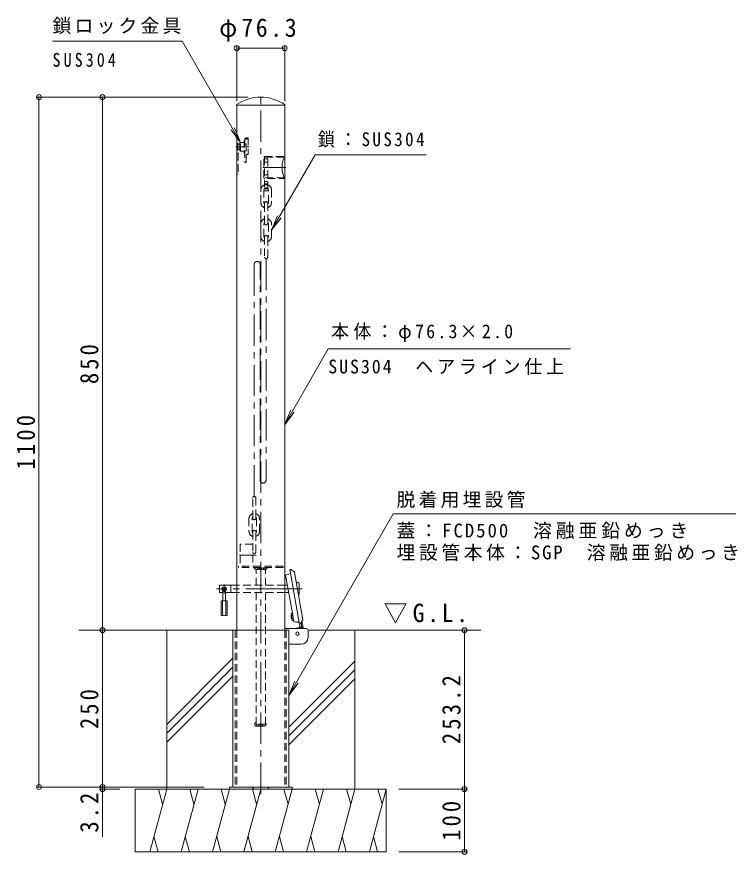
# Model space of a CAD drawing. Units: millimetres at full size, sheet at 1:10. Extents: x -1654 to 1782, y -1368 to 902.
# Drawn here: x -1654 to -505, y -434 to 902 of the extents above; entities that cross this region are included whole.
import ezdxf

# ---------------------------------------------------------------- set-up
doc = ezdxf.new("R2010")
doc.units = ezdxf.units.MM
doc.header["$LTSCALE"] = 10
doc.header["$PDMODE"] = 32
doc.header["$PDSIZE"] = 8
for name, pattern in [('CHAIN1', [8, 5, -1, 1, -1]), ('CHAIN2', [12, 9, -1, 1, -1]), ('DASHED1', [1.8, 1.2, -0.6])]:
    doc.linetypes.add(name, pattern=pattern)
for name, color, linetype, lineweight in [('C-0', 7, 'DASHED1', 9), ('C-1', 4, 'Continuous', 9), ('C-2', 4, 'Continuous', 9), ('C-4', 7, 'Continuous', 9), ('C-5', 7, 'Continuous', 9), ('C-6', 2, 'Continuous', 9), ('C-9', 7, 'Continuous', 9), ('C-A', 7, 'DASHED1', 9), ('C-B', 2, 'Continuous', 9), ('C-E', 6, 'Continuous', 9)]:
    doc.layers.add(name, color=color, linetype=linetype, lineweight=lineweight)
doc.styles.add('ＭＳ ゴシック', font='')
doc.styles.get('ＭＳ ゴシック').set_extended_font_data('MS Gothic')

msp = doc.modelspace()

# ---------------------------------------------------------------- linework, layer by layer
at = {"layer": 'C-0', "color": 3, "linetype": 'CHAIN1'}
msp.add_line((-1264.89, -337.67), (-1264.89, 779.38), dxfattribs=at)
at = {"layer": 'C-0', "color": 3, "linetype": 'Continuous'}
for p, q in [((-1303.04, 760.86), (-1303.47, 761.48)), ((-1226.74, 760.86), (-1226.32, 761.48)), ((-1303.04, -76.52), (-1303.04, 760.86)), ((-1303.04, 760.86), (-1226.74, 760.86)), ((-1226.74, 760.86), (-1226.74, -76.52))]:
    msp.add_line(p, q, dxfattribs=at)
at = {"layer": 'C-0'}
for p, q in [((-1288.04, 708.83), (-1285.04, 708.83)), ((-1301.04, 699.33), (-1303.04, 699.33)), ((-1301.54, 698.33), (-1301.54, 690.33)), ((-1301.54, 698.33), (-1298.04, 698.33)), ((-1301.04, 698.33), (-1301.04, 699.33)), ((-1298.04, 700.33), (-1297.04, 701.33)), ((-1298.04, 688.33), (-1298.04, 700.33)), ((-1297.04, 701.33), (-1291.54, 701.33)), ((-1297.04, 687.33), (-1297.04, 701.33)), ((-1290.04, 706.83), (-1290.04, 669.33)), ((-1304.58, 694.33), (-1283.38, 694.33)), ((-1303.04, 689.33), (-1301.04, 689.33)), ((-1301.04, 684.33), (-1303.04, 684.33)), ((-1301.54, 690.33), (-1298.04, 690.33)), ((-1301.04, 689.33), (-1301.04, 690.33)), ((-1301.04, 684.33), (-1301.04, 651.33)), ((-1298.04, 688.33), (-1297.04, 687.33)), ((-1297.04, 687.33), (-1291.54, 687.33)), ((-1290.04, 669.33), (-1288.04, 669.33)), ((-1258.74, 677.83), (-1258.74, 623.83)), ((-1253.74, 674.83), (-1258.74, 674.83)), ((-1253.74, 669.83), (-1258.74, 669.83)), ((-1253.74, 674.83), (-1253.74, 623.83)), ((-1303.04, 651.33), (-1301.04, 651.33)), ((-1258.74, 649.83), (-1253.74, 649.83)), ((-1258.74, 638.83), (-1253.74, 638.83)), ((-1258.74, 635.33), (-1253.74, 635.33)), ((-1264.74, 605.33), (-1264.74, 625.33)), ((-1259.74, 625.33), (-1259.74, 605.33)), ((-1253.74, 627.33), (-1258.74, 627.33)), ((-1253.74, 623.83), (-1258.74, 623.83)), ((-1252.74, 605.33), (-1252.74, 625.33)), ((-1247.74, 625.33), (-1247.74, 605.33)), ((-1258.74, 572.33), (-1258.74, 604.33)), ((-1253.74, 604.33), (-1253.74, 572.33)), ((-1264.74, 571.33), (-1264.74, 551.33)), ((-1259.74, 551.33), (-1259.74, 571.33)), ((-1252.74, 571.33), (-1252.74, 551.33)), ((-1247.74, 551.33), (-1247.74, 571.33)), ((-1258.74, 550.33), (-1258.74, 518.33)), ((-1253.74, 518.33), (-1253.74, 550.33)), ((-1277.74, 102.21), (-1277.74, 134.21)), ((-1272.74, 134.21), (-1272.74, 102.21)), ((-1283.74, 101.21), (-1283.74, 81.21)), ((-1278.74, 81.21), (-1278.74, 101.21)), ((-1271.74, 101.21), (-1271.74, 81.21)), ((-1266.74, 81.21), (-1266.74, 101.21)), ((-1277.74, 80.21), (-1277.74, 25.48)), ((-1272.74, 48.21), (-1272.74, 80.21)), ((-1229.18, 25.48), (-1300.61, 25.48)), ((-1229.18, 23.48), (-1300.61, 23.48)), ((-1257.39, -226.52), (-1272.39, -226.52))]:
    msp.add_line(p, q, dxfattribs=at)
at = {"layer": 'C-0', "color": 3}
for p, q in [((-1259.74, 644.83), (-1259.74, 677.83)), ((-1258.74, 678.83), (-1226.74, 678.83)), ((-1227.24, 677.83), (-1258.74, 677.83)), ((-1259.74, 666.33), (-1258.74, 666.33)), ((-1227.24, 644.83), (-1258.74, 644.83)), ((-1253.74, 643.83), (-1226.74, 643.83))]:
    msp.add_line(p, q, dxfattribs=at)
at = {"layer": 'C-0', "linetype": 'CHAIN1'}
for p, q in [((-1224.75, 661.33), (-1261.44, 661.33)), ((-1256.24, 515.83), (-1256.24, 162.84)), ((-1275.24, 506.83), (-1275.24, 136.71)), ((-1265.74, 162.84), (-1265.74, 506.83)), ((-1272.29, 42.98), (-1298.76, 42.98))]:
    msp.add_line(p, q, dxfattribs=at)
at = {"layer": 'C-0', "color": 4, "linetype": 'Continuous'}
for p, q in [((-1217.56, 13.85), (-1225.27, 11.48)), ((-1218.72, 20.4), (-1216.11, 5.63)), ((-1217.17, 20.17), (-1218.72, 20.4)), ((-1217.17, 20.17), (-1211.33, 15.97)), ((-1197.93, -60.03), (-1211.33, 15.97)), ((-1225.27, 11.48), (-1214.54, -49.38)), ((-1203.21, -67.55), (-1216.11, 5.63)), ((-1214.54, -49.38), (-1212.54, -60.71)), ((-1212.54, -60.71), (-1212.09, -63.24)), ((-1208.99, -63.54), (-1212.09, -63.24)), ((-1203.9, -63.65), (-1208.99, -63.54)), ((-1199.27, -62.27), (-1197.93, -60.03))]:
    msp.add_line(p, q, dxfattribs=at)
at = {"layer": 'C-0', "linetype": 'CHAIN2'}
msp.add_line((-1198.73, -10.6), (-1335.73, -10.6), dxfattribs=at)
at = {"layer": 'C-0', "color": 2, "linetype": 'Continuous'}
for p, q in [((-1309.46, -76.52), (-1220.33, -76.52)), ((-1309.46, -76.52), (-1309.46, -326.52)), ((-1226.74, -74.02), (-1192.64, -74.02)), ((-1220.33, -76.52), (-1220.33, -326.52)), ((-1189.44, -87.82), (-1189.44, -77.22)), ((-1200.64, -99.02), (-1220.33, -99.02)), ((-1276.89, -326.52), (-1276.89, -329.72)), ((-1252.89, -326.52), (-1252.89, -329.72)), ((-1214.89, -326.52), (-1214.89, -329.72))]:
    msp.add_line(p, q, dxfattribs=at)
at = {"layer": 'C-0', "color": 2}
for p, q in [((-1305.44, -76.52), (-1305.44, -326.52)), ((-1224.34, -76.52), (-1224.34, -326.52))]:
    msp.add_line(p, q, dxfattribs=at)
at = {"layer": 'C-0'}
for points in [[(-1285.04, 708.83), (-1285.04, 681.83), (-1288.04, 681.83)], [(-1290.04, 704.33), (-1291.54, 704.33), (-1291.54, 684.33), (-1290.04, 684.33)], [(-1288.04, 669.33), (-1288.04, 706.83), (-1285.04, 706.83)], [(-1277.74, 60.48), (-1297.74, 60.48), (-1297.74, 25.48)]]:
    msp.add_lwpolyline(points, dxfattribs=at)
at = {"layer": 'C-0', "color": 4, "linetype": 'Continuous'}
msp.add_lwpolyline([(-1203.21, -67.55), (-1201.87, -66.63), (-1199.27, -62.27)], dxfattribs=at)
at = {"layer": 'C-0', "color": 2, "linetype": 'Continuous'}
msp.add_lwpolyline([(-1214.89, -326.52), (-1314.89, -326.52), (-1314.89, -329.72)], dxfattribs=at)
at = {"layer": 'C-0', "color": 4, "linetype": 'Continuous'}
msp.add_circle((-1206.44, -82.02), 2.7, dxfattribs=at)
at = {"layer": 'C-0', "color": 3, "linetype": 'Continuous'}
for centre, radius, start, end in [((-1264.89, 705.48), 68, 55.43953, 124.56042), ((-1192.84, 661.33), 38.15, 152.69574, 182.25336), ((-1192.84, 661.33), 38.15, 182.39261, 207.30424)]:
    msp.add_arc(centre, radius, start, end, dxfattribs=at)
at = {"layer": 'C-0'}
for centre, radius, start, end in [((-1288.04, 706.83), 2, 90, 180), ((-1256.24, 625.33), 8.5, 107.76813, 180), ((-1256.24, 625.33), 3.5, 38.65981, 141.34018), ((-1256.24, 625.33), 8.5, 73.0188, 107.76813), ((-1256.24, 625.33), 8.5, 0, 73.0188), ((-1256.24, 625.33), 3.5, 141.34018, 180), ((-1256.24, 625.33), 3.5, 0, 38.65981), ((-1256.24, 605.33), 8.5, 180, 252.89536), ((-1256.24, 605.33), 3.5, 180, 225), ((-1256.24, 604.33), 2.5, 0, 180), ((-1256.24, 605.33), 3.5, 315.58469, 0), ((-1256.24, 605.33), 8.5, 287.10463, 0), ((-1256.24, 571.33), 8.5, 107.10463, 180), ((-1256.24, 571.33), 8.5, 0, 72.89536), ((-1256.24, 571.33), 3.5, 135, 180), ((-1256.24, 572.33), 2.5, 180, 0), ((-1256.24, 571.33), 3.5, 0, 44.4153), ((-1256.24, 551.33), 8.5, 180, 252.89536), ((-1256.24, 551.33), 3.5, 180, 224.4153), ((-1256.24, 550.33), 2.5, 0, 180), ((-1256.24, 551.33), 3.5, 315.58469, 0), ((-1256.24, 551.33), 8.5, 287.10463, 0), ((-1256.24, 518.33), 2.5, 180, 0), ((-1275.24, 134.21), 2.5, 0, 180), ((-1275.24, 101.21), 8.5, 107.10463, 180), ((-1275.24, 101.21), 8.5, 0, 72.89536), ((-1275.24, 101.21), 3.5, 135, 180), ((-1275.24, 102.21), 2.5, 180, 0), ((-1275.24, 101.21), 3.5, 0, 44.4153), ((-1275.24, 81.21), 8.5, 180, 252.89536), ((-1275.24, 81.21), 3.5, 180, 224.4153), ((-1275.24, 80.21), 2.5, 0, 180), ((-1275.24, 81.21), 3.5, 315.58469, 0), ((-1275.24, 81.21), 8.5, 287.10463, 0), ((-1275.24, 48.21), 2.5, 180, 0), ((-1272.39, 23.48), 3, 180, 0.00803), ((-1269.39, 23.48), 3, 240.0022, 0.00601), ((-1266.39, 23.48), 3, 240.0022, 0), ((-1263.39, 23.48), 3, 239.99945, 0.002), ((-1260.39, 23.48), 3, 240.0022, 0), ((-1257.39, 23.48), 3, 240.00032, 0), ((-1271.52, -226.52), 3, 107.03131, 299.99968), ((-1268.52, -226.52), 3, 179.99599, 299.99968), ((-1265.52, -226.52), 3, 180, 299.9978), ((-1262.52, -226.52), 3, 179.998, 300.00055), ((-1259.52, -226.52), 3, 180, 45.0007)]:
    msp.add_arc(centre, radius, start, end, dxfattribs=at)
at = {"layer": 'C-0', "color": 3}
for centre, start, end in [((-1258.74, 677.83), 90, 180), ((-1258.74, 644.83), 180, 270)]:
    msp.add_arc(centre, 1, start, end, dxfattribs=at)
at = {"layer": 'C-0', "linetype": 'CHAIN1'}
for centre, start, end in [((-1270.49, 506.83), 0, 180), ((-1260.99, 162.84), 180, 0)]:
    msp.add_arc(centre, 4.75, start, end, dxfattribs=at)
at = {"layer": 'C-0', "color": 2, "linetype": 'Continuous'}
for centre, radius, start, end in [((-1192.64, -77.22), 3.2, 0, 90), ((-1200.64, -87.82), 11.2, 270, 0)]:
    msp.add_arc(centre, radius, start, end, dxfattribs=at)
at = {"layer": 'C-1', "color": 3, "linetype": 'DASHED1'}
for p, q in [((-1303.04, -76.52), (-1303.04, -326.52)), ((-1226.74, -76.52), (-1226.74, -326.52))]:
    msp.add_line(p, q, dxfattribs=at)
at = {"layer": 'C-1'}
for p, q in [((-1224.54, -329.72), (-1309.44, -329.72)), ((-1277.39, -326.52), (-1277.39, -329.72)), ((-1252.39, -326.52), (-1252.39, -329.72))]:
    msp.add_line(p, q, dxfattribs=at)
for points in [[(-1214.89, -326.52), (-1314.89, -326.52), (-1314.89, -329.72)], [(-1214.89, -326.52), (-1214.89, -329.72), (-1314.89, -329.72)]]:
    msp.add_lwpolyline(points, dxfattribs=at)
at = {"layer": 'C-2'}
for p, q in [((-1330.73, -4.6), (-1330.73, -16.6)), ((-1330.73, -4.6), (-1303.04, -4.6)), ((-1312.73, -4.6), (-1312.73, -16.6)), ((-1226.74, -4.6), (-1222.43, -4.6)), ((-1204.89, -0.64), (-1208.41, -0.64)), ((-1203.73, -10.6), (-1203.73, -2.1)), ((-1203.73, -10.6), (-1203.73, -19.1)), ((-1325.48, -16.6), (-1330.73, -16.6)), ((-1303.04, -16.6), (-1320.98, -16.6)), ((-1226.74, -16.6), (-1220.32, -16.6))]:
    msp.add_line(p, q, dxfattribs=at)
at = {"layer": 'C-2', "color": 6, "linetype": 'CHAIN1'}
for p, q in [((-1320.35, -11.85), (-1326.19, -11.85)), ((-1323.23, -3.51), (-1323.23, -18.13))]:
    msp.add_line(p, q, dxfattribs=at)
at = {"layer": 'C-2', "color": 6}
for p, q in [((-1325.48, -11.85), (-1325.48, -29.6)), ((-1320.98, -11.85), (-1320.98, -29.6)), ((-1318.23, -29.6), (-1328.23, -29.6)), ((-1328.23, -29.6), (-1328.23, -53.1)), ((-1325.98, -29.6), (-1325.98, -53.1)), ((-1320.48, -29.6), (-1320.48, -53.1)), ((-1318.23, -29.6), (-1318.23, -53.1)), ((-1318.23, -53.1), (-1328.23, -53.1))]:
    msp.add_line(p, q, dxfattribs=at)
at = {"layer": 'C-2', "linetype": 'DASHED1'}
for p, q in [((-1226.74, -4.6), (-1303.04, -4.6)), ((-1226.74, -16.6), (-1303.04, -16.6))]:
    msp.add_line(p, q, dxfattribs=at)
at = {"layer": 'C-2'}
for centre, radius, start, end in [((-1323.23, -10.6), 3.5, 310.00481, 229.99519), ((-1205.23, -2.1), 1.5, 0, 77.10931), ((-1205.23, -19.1), 1.5, 282.89069, 0)]:
    msp.add_arc(centre, radius, start, end, dxfattribs=at)
at = {"layer": 'C-2', "color": 6}
msp.add_arc((-1323.23, -11.85), 2.25, 0, 180, dxfattribs=at)
at = {"layer": 'C-2', "color": 6, "linetype": 'DASHED1'}
msp.add_arc((-1323.23, -11.85), 2.25, 180, 0, dxfattribs=at)
at = {"layer": 'C-4'}
for p, q in [((-1303.04, 854.74), (-1303.04, 767.22)), ((-1226.74, 854.74), (-1226.74, 767.22)), ((-1303.04, 851.74), (-1226.74, 851.74)), ((-1621.52, 773.48), (-1284.91, 773.48)), ((-1618.52, 773.48), (-1618.52, -326.52)), ((-1517.33, 773.48), (-1517.33, -76.52)), ((-1517.33, -76.52), (-1517.33, -406.62)), ((-939.99, -76.52), (-939.99, -329.72)), ((-1621.52, -326.52), (-1354.91, -326.52)), ((-1520.33, -329.72), (-1489.45, -329.72)), ((-936.99, -329.72), (-1044.91, -329.72)), ((-939.99, -329.72), (-939.99, -429.72)), ((-936.99, -429.72), (-1044.91, -429.72))]:
    msp.add_line(p, q, dxfattribs=at)
for p in [(-1303.04, 851.74), (-1226.74, 851.74), (-1618.52, 773.48), (-1517.33, 773.48), (-1517.33, -76.52), (-939.99, -76.52), (-1618.52, -326.52), (-1517.33, -326.52), (-1517.33, -329.72), (-939.99, -329.72), (-939.99, -429.72)]:
    msp.add_point(p, dxfattribs=at)
at = {"layer": 'C-5'}
for p, q in [((-1390.24, 862.75), (-1596.96, 862.75)), ((-1390.24, 862.75), (-1297.04, 701.33)), ((-1297.04, 701.33), (-1312.26, 721.16)), ((-1297.04, 701.33), (-1306.61, 724.43)), ((-1178.28, 681.64), (-1247.74, 561.33)), ((-1178.28, 681.64), (-1001.3, 681.64)), ((-1247.74, 561.33), (-1238.18, 584.43)), ((-1247.74, 561.33), (-1232.53, 581.16)), ((-1157.21, 371.88), (-1226.67, 251.57)), ((-1157.21, 371.88), (-771.05, 371.88)), ((-1226.67, 251.57), (-1217.1, 274.67)), ((-1226.67, 251.57), (-1211.45, 271.4)), ((-1220.32, -180.67), (-1054.02, 108.95)), ((-507.24, 108.95), (-1054.02, 108.95)), ((-1220.32, -180.67), (-1210.8, -157.55)), ((-1220.32, -180.67), (-1205.15, -160.8))]:
    msp.add_line(p, q, dxfattribs=at)
at = {"layer": 'C-6'}
for p, q in [((-1216.22, -52.47), (-1216.87, -53.4)), ((-1213.92, -52.88), (-1216.87, -53.4)), ((-1214.06, -52.09), (-1216.22, -52.47)), ((-1215.18, -58.38), (-1216.22, -52.47)), ((-1213.15, -57.21), (-1216.11, -57.73)), ((-1213.02, -58), (-1215.18, -58.38)), ((-1199.21, -71.81), (-1200.52, -64.37)), ((-1197.89, -70.07), (-1199.27, -62.27)), ((-1197.89, -70.07), (-1197.19, -74.02))]:
    msp.add_line(p, q, dxfattribs=at)
at = {"layer": 'C-6', "linetype": 'CHAIN1'}
msp.add_line((-1217.07, -55.67), (-1213.54, -55.05), dxfattribs=at)
at = {"layer": 'C-6', "linetype": 'DASHED1'}
msp.add_line((-1208.76, -73.51), (-1199.11, -71.81), dxfattribs=at)
at = {"layer": 'C-6'}
msp.add_lwpolyline([(-1215.18, -58.38), (-1216.11, -57.73), (-1216.87, -53.4)], dxfattribs=at)
at = {"layer": 'C-6', "linetype": 'DASHED1'}
msp.add_arc((-1207.89, -78.44), 5, 100, 118.0563, dxfattribs=at)
at = {"layer": 'C-6'}
msp.add_arc((-1199.37, -70.33), 1.5, 280, 10, dxfattribs=at)
at = {"layer": 'C-9'}
for p, q in [((-1211.71, -74.02), (-1202.36, -72.37)), ((-1203.21, -67.55), (-1202.07, -74.02)), ((-1199.76, -68.66), (-1198.82, -74.02))]:
    msp.add_line(p, q, dxfattribs=at)
msp.add_arc((-1202.91, -69.22), 3.2, 280, 10, dxfattribs=at)
at = {"layer": 'C-A'}
for p, q in [((-1300.61, 25.48), (-1300.61, 23.48)), ((-1290.15, 25.48), (-1290.15, 23.48)), ((-1272.39, -4.73), (-1272.39, 20.48)), ((-1264.89, 25.48), (-1264.89, 23.48)), ((-1257.39, -4.73), (-1257.39, 20.48)), ((-1239.64, 25.48), (-1239.64, 23.48)), ((-1229.18, 25.48), (-1229.18, 23.48)), ((-1272.39, -226.52), (-1272.39, -16.73)), ((-1257.39, -226.52), (-1257.39, -16.73))]:
    msp.add_line(p, q, dxfattribs=at)
at = {"layer": 'C-B'}
for p, q in [((-1216.37, -50.47), (-1216.08, -49.66)), ((-1216.37, -50.47), (-1216.03, -52.44)), ((-1214.54, -49.38), (-1216.08, -49.66)), ((-1214.99, -58.35), (-1214.64, -60.32)), ((-1214.64, -60.32), (-1214.08, -60.98)), ((-1212.54, -60.71), (-1214.08, -60.98))]:
    msp.add_line(p, q, dxfattribs=at)
at = {"layer": 'C-E'}
for p, q in [((-1309.47, -76.52), (-1554.74, -76.52)), ((-1414.91, -329.72), (-1414.91, -76.52)), ((-1189.54, -76.52), (-913.89, -76.52)), ((-1114.91, -329.72), (-1114.91, -76.52)), ((-1309.47, -121.28), (-1414.91, -226.72)), ((-1114.91, -125.6), (-1220.34, -231.03)), ((-1309.47, -135.42), (-1414.91, -240.86)), ((-1114.91, -139.74), (-1220.34, -245.17)), ((-1309.47, -149.56), (-1414.91, -255)), ((-1114.91, -153.88), (-1220.34, -259.32)), ((-1464.91, -329.72), (-1064.91, -329.72)), ((-1464.91, -429.72), (-1464.91, -329.72)), ((-1414.91, -329.72), (-1441.7, -429.72)), ((-1427.96, -329.72), (-1421.43, -354.07)), ((-1364.91, -329.72), (-1391.7, -429.72)), ((-1377.96, -329.72), (-1371.43, -354.07)), ((-1314.91, -329.72), (-1341.7, -429.72)), ((-1327.96, -329.72), (-1321.43, -354.07)), ((-1264.91, -329.72), (-1291.7, -429.72)), ((-1277.96, -329.72), (-1271.43, -354.07)), ((-1214.91, -329.72), (-1241.7, -429.72)), ((-1227.96, -329.72), (-1221.43, -354.07)), ((-1164.91, -329.72), (-1191.7, -429.72)), ((-1177.96, -329.72), (-1171.43, -354.07)), ((-1114.91, -329.72), (-1141.7, -429.72)), ((-1127.96, -329.72), (-1121.43, -354.07)), ((-1064.91, -329.72), (-1091.7, -429.72)), ((-1077.96, -329.72), (-1071.43, -354.07)), ((-1064.91, -429.72), (-1064.91, -329.72)), ((-1428.65, -429.72), (-1435.18, -405.37)), ((-1378.65, -429.72), (-1385.18, -405.37)), ((-1328.65, -429.72), (-1335.18, -405.37)), ((-1278.65, -429.72), (-1285.18, -405.37)), ((-1228.65, -429.72), (-1235.18, -405.37)), ((-1178.65, -429.72), (-1185.18, -405.37)), ((-1128.65, -429.72), (-1135.18, -405.37)), ((-1078.65, -429.72), (-1085.18, -405.37)), ((-1464.91, -429.72), (-1064.91, -429.72))]:
    msp.add_line(p, q, dxfattribs=at)

# ---------------------------------------------------------------- texts
at = {"layer": 'C-4', "color": 2, "insert": (-1331.14, 861.74), "char_height": 29.33, "attachment_point": 7, "style": 'ＭＳ ゴシック'}
msp.add_mtext('\\T1.22;\\W0.95;φ76.3', dxfattribs=at)
at = {"layer": 'C-4', "color": 2, "char_height": 29.33, "attachment_point": 7, "rotation": 90, "style": 'ＭＳ ゴシック'}
for s, insert in [('\\T1.27;\\W0.9;850', (-1523.33, 315.98)), ('\\T1.28;\\W0.9;1100', (-1624.52, 179.73)), ('\\T1.28;\\W0.9;253.2', (-945.99, -258.12)), ('\\T1.27;\\W0.9;250', (-1523.33, -234.02)), ('\\T1.27;\\W0.9;3.2', (-1523.33, -399.18)), ('\\T1.27;\\W0.9;100', (-945.99, -412.22))]:
    msp.add_mtext(s, dxfattribs=dict(at, insert=insert))
at = {"layer": 'C-5', "char_height": 21.99, "attachment_point": 7, "style": 'ＭＳ ゴシック'}
for s, insert in [('\\T1.17;鎖ロック金具', (-1596.96, 873.97)), ('\\T1.39;\\W0.85;SUS304', (-1596.96, 821.52)), ('\\T1.29;\\W0.9;鎖：SUS304', (-1173.8, 692.86)), ('\\T1.25;\\W0.95;本体：φ76.3×2.0', (-1152.72, 383.1)), ('\\T1.22;\\W0.95;SUS304\u3000ヘアライン仕上', (-1157.21, 330.58)), ('\\T1.17;脱着用埋設管', (-1048.31, 118.35)), ('\\T1.21;蓋：FCD500\u3000溶融亜鉛めっき', (-1048.31, 69.05)), ('\\T1.19;埋設管本体：SGP\u3000溶融亜鉛めっき', (-1048.31, 34.05))]:
    msp.add_mtext(s, dxfattribs=dict(at, insert=insert))
at = {"layer": 'C-5', "color": 2, "insert": (-1069.04, -66.15), "char_height": 29.33, "attachment_point": 7, "style": 'ＭＳ ゴシック'}
msp.add_mtext('\\T1.22;\\W0.95;▽G.L.', dxfattribs=at)

doc.saveas('drawing.dxf')
